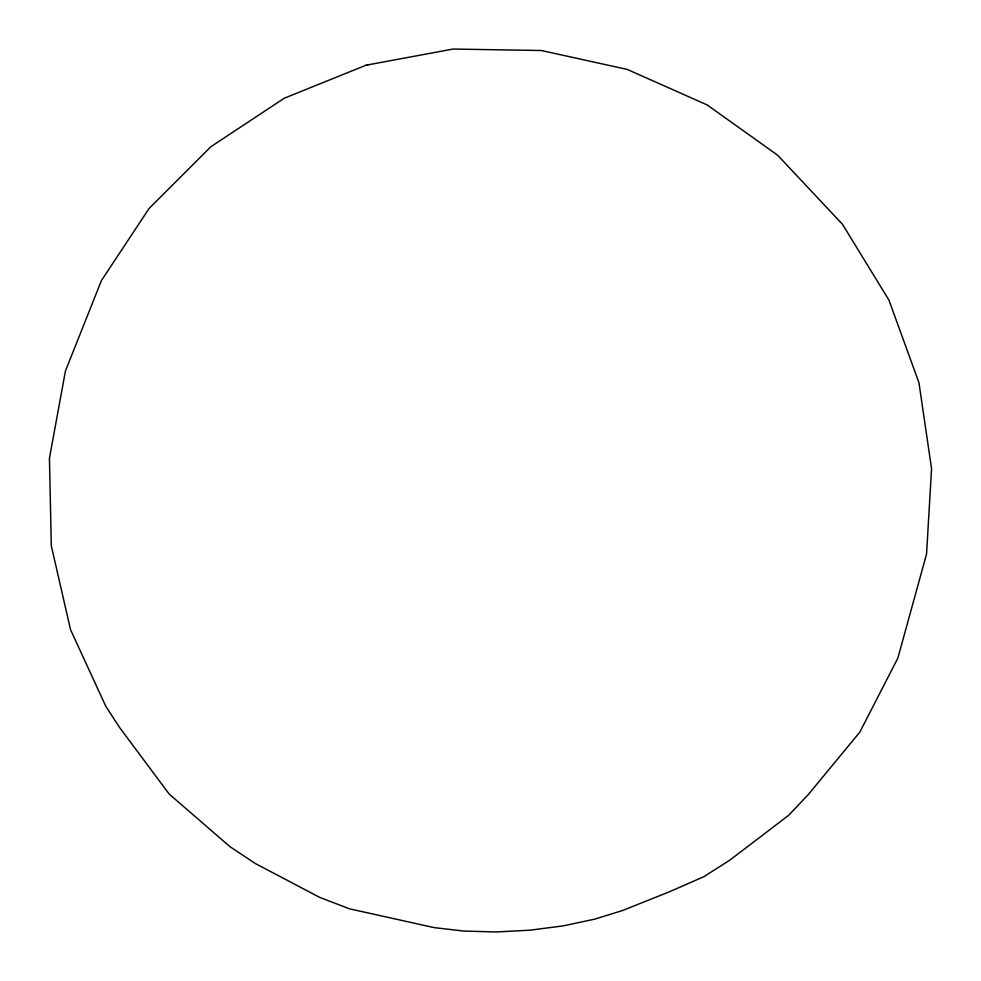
<?xml version="1.0" encoding="UTF-8"?>
<svg xmlns="http://www.w3.org/2000/svg" width="981" height="981" viewBox="0 0 981 981"><rect width="100%" height="100%" fill="white"/><g stroke="black" fill="none" stroke-linecap="round" stroke-linejoin="round"><path stroke-width="1.47" d="M366.121 65.187L284.22 98.247L210.878 146.721L149.124 208.426L101.399 280.615L65.433 370.99L49.442 458.237L51.282 545.694L70.509 629.581L105.874 706.455L119.559 727.448L169.137 794.021L229.897 846.615L255.354 863.538L319.671 897.382L349.494 908.823L434.227 927.634L463.964 931.079L496.398 931.95L530.022 930.184L563.29 925.856L594.621 919.172L622.616 910.491L669.667 891.68L703.99 876.634L729.741 860.202L788.589 815.37L808.405 794.438L859.871 732.059L897.86 658.092L926.555 554.044L931.558 468.648L918.964 382.762L888.933 300.1L842.495 224.33L777.565 155.145L707.093 104.893L627.288 69.443L541.414 50.522L453.099 49.05L366.121 65.187L368.108 64.844"/></g></svg>
